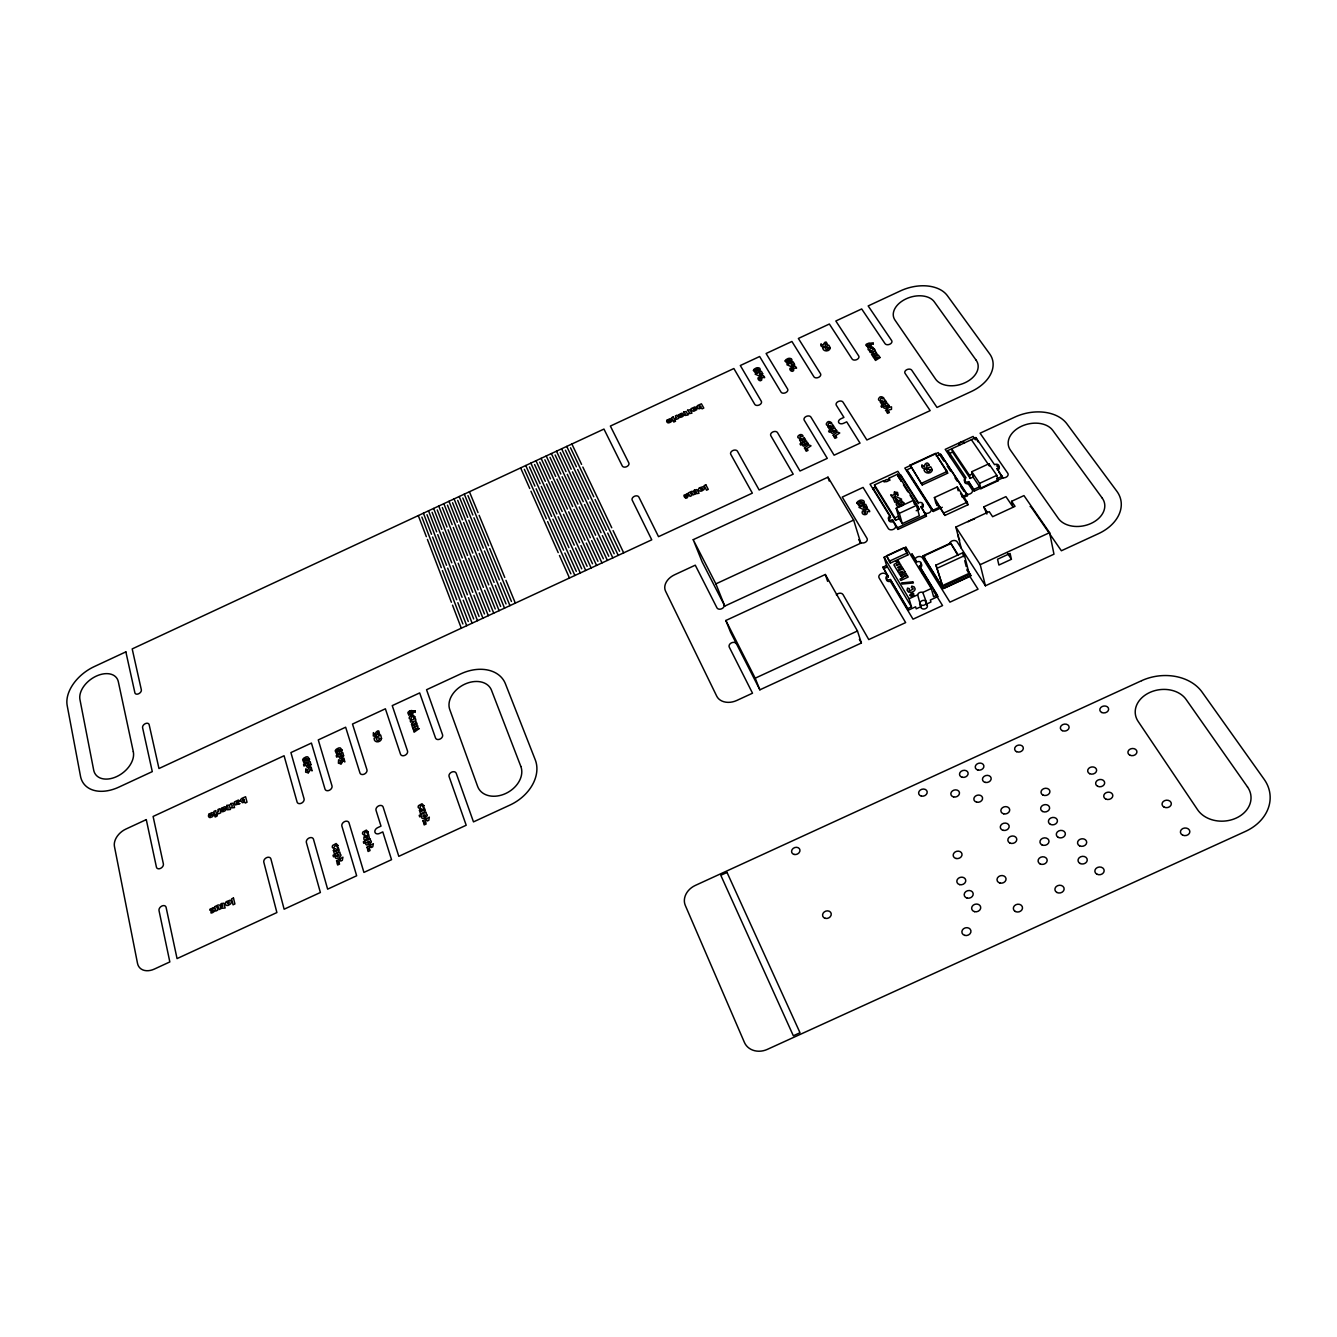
<?xml version="1.0" encoding="UTF-8"?>
<svg xmlns="http://www.w3.org/2000/svg" width="1337" height="1337" viewBox="0 0 1337 1337"><rect width="100%" height="100%" fill="white"/><g stroke="black" fill="none" stroke-linecap="round" stroke-linejoin="round"><path stroke-width="1.5" d="M340.417 762.491L342.272 758.397M421.239 810.423C419.701 812.578 424.013 810.84 421.255 810.406M895.673 498.534L895.623 500.289L897.411 499.453L895.69 498.517M337.676 854.844C334.267 858.454 342.188 855.045 337.709 854.828M804.623 443.199C801.882 446.408 809.152 442.915 804.64 443.199M800.261 435.895L800.044 438.636L798.005 437.7A2.875 1.989 -19.4 0 1 798.039 436.096C802.033 431.45 805.726 438.904 800.278 435.879M308.262 772.803C311.554 770.145 308.295 766.586 312.022 770.914L311.254 767.171A2.106 1.504 -34.3 0 0 310.017 767.154C305.872 768.942 309.683 774.725 305.872 768.758L305.638 772.151L308.245 772.819M375.931 736.57L377.736 732.526L378.154 734.565L379.691 734.682L378.822 730.988A2.106 1.521 -32.4 0 0 377.569 730.988C373.458 732.843 377.385 738.375 373.407 732.609L373.274 735.935L375.914 736.587M341.052 763.878C344.328 761.171 341.035 757.678 344.812 761.973L343.993 758.229A2.122 1.521 -33.6 0 0 342.757 758.213L342.305 758.397M894.42 492.016C894.47 499.119 887.618 491.214 892.347 497.264A2.139 1.538 -17.1 0 0 893.734 497.214C897.729 494.907 892.849 490.846 898.046 495.526L897.511 492.467L894.436 491.999M872.493 353.085L871.507 354.389L873.111 356.795L877.273 354.422L875.852 351.882C875.367 355.425 875.768 352.951 872.509 353.085M409.757 710.933L408.721 711.585A2.657 1.922 -31.4 0 0 407.835 712.855L408.921 715.362L409.74 712.471L410.643 715.094L412.481 713.941A2.524 1.822 -31.4 0 0 413.217 712.638L412.949 711.267A2.774 2.005 -31.4 0 0 411.395 710.549L409.774 710.933M425.032 818.094L427.205 815.737A2.423 1.822 -33.1 0 0 427.155 814.918A2.089 1.554 -33.1 0 0 426.286 814.099L426.102 812.194L419.2 815.386L419.684 816.874L421.924 815.854L421.59 817.509A2.44 1.822 -33.1 0 0 422.776 818.495L425.016 818.11M693.201 539.68L827.971 477.175L853.641 520.076L860.811 543.156L724.788 606.079L702.192 561.991L693.201 539.68L715.88 583.868L724.788 606.079M910.129 465.126L935.315 453.46L947.181 471.409L947.632 473.198L922.229 484.947L910.129 465.126L922.229 484.947M950.64 457.488L947.866 450.569L975.893 437.567L994.511 464.641A3.192 2.256 -14.5 0 1 998.672 465.226A3.192 2.256 -14.5 0 1 997.151 468.468L997.519 470.156A3.192 2.256 -14.5 0 0 999.324 468.05A3.192 2.256 -14.5 0 0 998.004 466.145M899.149 518.622L902.274 523.636L919.355 515.731L916.53 505.369L913.355 500.356L896.208 508.294L899.149 518.622L895.606 520.26L875.167 487.286L874.482 484.913L883.556 480.702A3.109 2.206 -17.3 0 0 887.551 481.303A3.109 2.206 -17.3 0 0 889.155 478.111L897.545 474.234L918.385 507.041L919.037 509.414L916.196 510.734M942.301 507.291L933.276 511.469L907.355 471.025L907.021 469.788L911.216 467.833M936.385 456.184L940.579 454.229L967.219 494.372L967.52 495.626L963.927 497.297M873.562 489.894L873.078 488.256L875.167 487.286M900.553 478.964L901.222 481.353L898.213 476.607L901.004 475.303L918.519 502.829A3.159 2.273 -16.4 0 1 922.597 503.464A3.159 2.273 -16.4 0 1 921.009 506.74L926.441 516.216L897.963 529.402L892.23 520.11M949.738 453.377L952.546 452.073L951.76 448.914L969.442 475.253L970.211 478.412L973.052 477.092L971.765 471.71L988.895 463.789L996.834 475.37L998.054 480.768L980.873 488.707L973.052 477.092M921.761 483.192L947.181 471.409M715.88 583.868L853.641 520.076M969.442 475.253L972.3 473.933M902.274 523.636L899.35 513.324L916.53 505.369M934.379 497.548L957.242 486.969L967.286 502.16L967.938 504.784L944.925 515.43L936.652 502.595L937.454 505.72L935.883 503.28L934.379 497.548L944.925 515.43M895.606 520.26L894.921 517.904L898.481 516.249M980.873 488.707L979.603 483.342L996.834 475.37M997.151 468.468L1002.817 477.861L974.238 491.097L973.837 489.409L979.57 486.768M1002.449 476.173L996.733 478.83L998.054 480.768M933.276 511.469L932.959 510.233L940.162 506.89M961.804 496.879L967.219 494.372M897.963 529.402L897.495 527.764L925.989 514.578L921.009 506.74M944.256 512.823L967.286 502.16M725.841 620.485L825.313 574.492L857.468 630.997L861.396 642.997L759.867 689.825L730.57 632.217L725.841 620.485L755.204 678.177L759.867 689.825M986.89 514.043L983.748 506.89L1005.925 496.629L1012.761 506.656L1011.591 501.308L1023.958 495.592L1049.595 532.661L1053.974 554.187L985.419 585.79L957.158 541.853A4.028 2.941 -15.4 0 0 952.395 540.8A4.028 2.941 -15.4 0 0 949.621 544.477M886.598 555.757L904.046 547.685L907.271 552.916L907.856 554.972L890.375 563.061L886.598 555.757L890.375 563.061M920.641 606.797L921.277 607.867A3.276 2.457 -16.1 0 0 925.522 608.636A3.276 2.457 -16.1 0 0 927.159 605.16L925.087 600.614A3.276 2.457 -16.2 0 0 919.99 602.97L920.641 606.797L916.213 608.836L915.628 606.814L908.274 610.224L907.79 608.602L911.483 606.898L886.565 565.467L884.108 557.278L905.884 547.217L931.321 588.497L933.594 596.686L937.287 594.998L919.421 566.052A3.226 2.373 -16.3 0 0 921.059 562.66A3.226 2.373 -16.3 0 0 916.898 561.941L911.851 553.769L916.346 561.941M961.27 548.237L955.871 527.062L989.23 511.636L992.622 516.717L1015.05 506.355L1011.591 501.308M889.773 561.005L907.271 552.916M882.955 567.122L888.37 576.982L882.955 567.122L886.565 565.467M883.439 568.76L887.049 567.089M967.152 568.893L970.879 575.712L942.869 588.631L923.031 555.824L950.64 543.073L958.345 555.122M924.302 555.774L948.969 544.376M923.483 557.462L924.937 556.794M935.95 565.15L962.724 552.783L964.545 555.607L969.058 573.356L942.501 585.606L935.95 565.15L942.501 585.606M937.738 567.991L964.545 555.607M985.419 585.79L980.222 564.665L1049.595 532.661M911.483 606.898L909.093 598.759L917.65 594.815A3.292 2.457 -16.2 0 1 922.781 592.441L931.321 588.497M942.869 588.631L942.418 586.993L970.461 574.058M968.924 576.882L943.905 588.414L942.602 586.308M1011.424 559.267L998.906 565.05L997.536 559.25L1010.103 553.451L1011.424 559.267L1007.53 553.401M755.204 678.177L857.468 630.997M937.287 594.998L937.738 596.62L930.368 600.029L930.936 602.051L926.524 604.09L927.159 605.16M341.035 763.878L338.395 763.21L338.579 759.834L340.049 760.068L340.4 762.508M908.308 591.873L907.054 590.169L907.539 588.096L909.327 588.631L909.16 590.118A1.738 1.304 -16.5 0 0 909.912 590.67L913.054 589.216A1.738 1.287 -16.5 0 0 912.954 588.364L911.399 587.628L911.801 586.091L914.19 586.893L915.11 588.731A3.877 2.875 -16.5 0 1 912.837 591.79A3.877 2.875 -16.5 0 1 908.659 591.723M978.015 441.778L975.893 437.567M998.589 471.694L1002.817 477.861M975.392 439.789L973.102 436.447L945.209 449.366L965.431 479.632M971.447 439.789L989.413 466.011L988.895 463.789M971.765 471.71L979.603 483.342M952.546 452.073L970.211 478.412M947.866 450.569L966.066 477.794A3.175 2.256 -15.2 0 0 964.512 481.036A3.175 2.256 -15.2 0 0 968.656 481.654L973.837 489.409M968.656 481.654L974.238 491.097M967.67 482.991L972.166 489.726A3.978 2.841 -15.1 0 1 971.097 493.286A3.978 2.841 -15.1 0 1 966.333 494.005M983.748 506.89L987.107 511.921M967.52 495.626L940.579 454.229M943.838 461.014L938.24 452.591L904.831 468.084L930.92 508.812A3.961 2.841 -16.2 0 1 928.931 512.907A3.961 2.841 -16.2 0 1 923.817 512.104M947.181 466.061L950.54 471.125M955.002 477.861L957.242 481.22M960.584 486.284L963.944 491.331M947.632 473.198L935.315 453.46M960.568 493.62L967.938 504.784M955.871 527.062L980.222 564.665M907.021 469.788L932.959 510.233M957.559 554.872L950.64 543.073M967.136 569.863L970.879 575.712M967.236 570.531L969.058 573.356M969.592 575.996L978.032 589.199L949.938 602.151L922.446 557.88A4.011 2.958 -16.3 0 0 918.235 556.66A4.011 2.958 -16.3 0 0 914.909 559.718M918.402 503.598L897.862 471.309L870.036 484.195L890.676 517.586M903.444 484.863L907.907 491.866M910.129 495.375L914.575 502.394M916.798 505.904L919.037 509.414M896.208 508.294L899.35 513.324M923.031 555.824L942.418 586.993M874.482 484.913L894.921 517.904M873.078 488.256L890.191 515.948A3.142 2.273 -17.1 0 0 888.57 519.224A3.142 2.273 -17.1 0 0 892.615 519.876L897.495 527.764M919.421 566.052L937.738 596.62M921.761 571.852L923.951 575.395M928.329 582.497L930.519 586.041M933.794 591.372L942.552 605.561L913.021 619.181L890.592 581.712M907.856 554.972L904.046 547.685M897.679 559.802L898.531 561.206L896.592 562.108L895.74 560.704M919.589 603.154L921.277 607.867M884.108 557.278L909.093 598.759M887.868 575.345A3.226 2.373 -17.2 0 0 886.214 578.754A3.226 2.373 -17.2 0 0 890.358 579.489L907.79 608.602M890.358 579.489L908.274 610.224M858.672 539.58L860.811 543.156M859.357 639.387L861.396 642.997M244.37 799.593C241.095 797.537 243.083 803.788 244.37 799.593M571.868 444.018L581.578 464.407M582.832 467.031L611.744 527.781M613.081 530.588L623.677 552.85M570.531 447.795L593.778 496.812M595.065 499.52L619.599 551.245M566.738 446.408L576.397 466.814M577.634 469.454L606.38 530.254M607.717 533.079L618.246 555.373M565.401 450.185L588.514 499.253M589.801 501.977L614.184 553.752M561.607 448.797L571.2 469.237M572.453 471.877L601.032 532.744M602.352 535.569L612.831 557.88M560.253 452.575L583.25 501.709M584.52 504.433L608.77 556.259M556.493 451.187L566.019 471.643M567.256 474.284L595.667 535.235M596.987 538.059L607.399 560.404M555.122 454.964L577.985 504.149M579.239 506.89L603.355 558.782M551.362 453.577L560.838 474.05M562.075 476.707L590.319 537.725M591.622 540.549L601.984 562.927M549.992 457.354L572.704 506.606M573.974 509.347L597.94 561.289M546.231 455.967L555.657 476.473M556.877 479.114L584.971 540.215M586.258 543.039L596.569 565.434M544.861 459.761L567.44 509.063M568.693 511.787L592.525 563.796M541.101 458.357L550.476 478.88M551.696 481.537L579.606 542.688M580.91 545.529L591.138 567.958M539.73 462.151L562.175 511.503M563.429 514.244L587.11 566.32M535.987 460.747L545.295 481.303M546.499 483.944L574.258 545.178M575.545 548.02L585.723 570.464M534.599 464.541L556.911 513.96M558.147 516.7L581.712 568.827M530.856 463.137L540.115 483.71M541.318 486.367L568.91 547.669M570.18 550.51L580.308 572.988M529.469 466.931L551.646 516.4M552.883 519.14L576.297 571.334M525.725 465.51L534.934 486.116M536.12 488.774L563.562 550.159M564.832 552.983L574.893 575.495M524.338 469.32L546.382 518.84M547.618 521.597L570.882 573.84M520.611 467.9L529.753 488.523M530.939 491.197L558.214 552.632M559.468 555.473L569.478 578.002M910.129 595.299L910.447 595.817A2.089 1.554 -16.5 0 0 911.717 596.285L913.739 595.366L913.672 593.661A2.122 1.571 -16.5 0 0 912.77 593.227L910.397 594.113A2.089 1.554 -16.5 0 0 910.113 595.249M469.421 491.765L478.028 512.623M479.131 515.313L504.768 577.467M505.954 580.342L515.347 603.121M467.95 495.592L488.557 545.747M489.693 548.538L511.436 601.433M464.307 494.138L472.847 515.029M473.95 517.737L499.436 579.94M500.606 582.815L509.949 605.628M462.819 497.982L483.309 548.187M484.445 550.978L506.038 603.94M459.193 496.528L467.683 517.436M468.786 520.143L494.088 582.431M495.258 585.305L504.534 608.134M457.705 500.372L478.044 550.627M479.181 553.418L500.64 606.446M454.079 498.918L462.518 519.842M463.605 522.55L488.757 584.904M489.91 587.795L499.136 610.658M452.575 502.745L472.797 553.083M473.916 555.874L495.242 608.953M448.965 501.291L457.354 522.249M458.424 524.956L483.409 587.378M484.579 590.269L493.737 613.165M447.46 505.135L467.549 555.523M468.669 558.314L489.86 611.46M443.851 503.681L452.173 524.656M453.26 527.363L478.078 589.868M479.231 592.759L488.323 615.672M442.346 507.525L462.301 557.964M463.404 560.755L484.462 613.967M438.737 506.054L447.009 527.062M448.079 529.77L472.746 592.341M473.883 595.232L482.924 618.179M437.232 509.915L457.053 560.404M458.156 563.195L479.064 616.474M433.623 508.444L441.845 529.469M442.915 532.176L467.415 594.815M468.535 597.723L477.526 620.686M432.102 512.288L451.806 562.844M452.892 565.651L473.666 618.964M428.525 510.818L436.681 531.875M437.734 534.599L462.067 597.288M463.204 600.196L472.128 623.192M426.988 514.678L446.558 565.284M447.644 568.091L468.268 621.471M423.411 513.207L431.517 534.282M432.57 537.006L456.736 599.778M457.856 602.669L466.713 625.699M421.874 517.051L441.31 567.724M442.38 570.531L462.886 623.978M418.297 515.581L426.353 536.689M427.405 539.413L451.405 602.252M452.524 605.16L461.315 628.206M825.313 574.492L827.636 581.378M827.971 477.175L829.191 481.036M892.615 519.876L893.083 521.514A3.142 2.273 -17.1 0 1 889.222 521.096A3.142 2.273 -17.1 0 1 889.974 517.987M917.65 594.815L920.24 604.224A3.276 2.457 -16.2 0 0 924.485 604.992A3.276 2.457 -16.2 0 0 926.14 601.5L922.781 592.441M905.884 547.217L906.82 550.51M925.488 600.43L926.524 604.09M889.155 478.111L889.824 480.484A3.109 2.206 -17.3 0 0 886.615 479.615A3.109 2.206 -17.3 0 0 884.024 481.955M897.545 474.234L898.213 476.607M901.004 475.303L901.456 476.958M913.355 500.356L914.441 504.367M925.989 514.578L926.441 516.216M962.724 552.783L963.726 556.727M964.729 560.671L966.233 566.587M957.242 486.969L958.194 490.813M231.368 901.923L231.318 901.439A3.025 2.189 -38.6 0 0 230.098 900.185L226.254 901.656A3.092 2.239 -38.6 0 0 225.401 903.662L225.452 904.146A2.992 2.173 -38.6 0 0 226.672 905.4A3.376 2.44 -38.6 0 0 228.309 905.35L230.516 903.929A3.025 2.189 -38.6 0 0 231.368 901.907M1001.948 477.543A3.994 2.841 -14.2 0 0 1006.744 476.808A3.994 2.841 -14.2 0 0 1007.764 473.248L980.071 433.205L1014.967 417.044A39.709 27.81 -13.7 0 1 1066.909 423.846L1116.863 491.281A41.246 29.715 -12 0 1 1098.462 533.664L1061.377 550.76L1031.462 507.508A4.061 2.925 -13.4 0 0 1030.125 506.489M895.406 525.24A3.944 2.858 -17.1 0 1 893.367 529.352A3.944 2.858 -17.1 0 1 888.303 528.533L863.084 487.42L842.243 497.08L867.011 538.376A3.927 2.858 -17.9 0 1 864.955 542.504A3.927 2.858 -17.9 0 1 859.925 541.669M724.002 604.541A3.894 2.875 -22.2 0 1 721.763 608.736A3.894 2.875 -22.2 0 1 716.933 607.817L695.273 565.183L674.533 574.81A15.325 11.114 -23.2 0 0 665.559 591.155L716.716 696.142A16.094 12.267 -22.6 0 0 736.804 700.454L752.514 693.201L729.267 647.125A3.961 2.975 -22.2 0 1 731.523 642.83A3.961 2.975 -22.2 0 1 736.453 643.816M886.314 574.576A4.011 2.958 -17.4 0 0 881.183 573.673A4.011 2.958 -17.4 0 0 879.094 577.902L905.65 622.591L868.766 639.587L843.029 594.581A3.994 2.958 -18.7 0 0 836.344 594.831M922.045 504.316A3.159 2.273 -16.4 0 1 923.282 506.272A3.159 2.273 -16.4 0 1 921.444 508.378M890.843 581.11A3.226 2.373 -17.2 0 1 887.116 580.876A3.226 2.373 -17.2 0 1 887.083 577.918M920.491 563.445A3.226 2.373 -16.3 0 1 921.761 565.501A3.226 2.373 -16.3 0 1 919.889 567.69M959.064 445.371A3.125 2.189 -15.4 0 1 960.601 442.213A3.125 2.189 -15.4 0 1 964.679 442.764M996.483 465.928A3.192 2.256 -14.5 0 1 997.285 465.961M969.058 483.325A3.175 2.256 -15.1 0 1 965.364 483.175A3.175 2.256 -15.1 0 1 965.23 480.384M959.782 444.786A3.125 2.189 -15.4 0 1 960.334 444.285M959.765 540.181A16.311 10.445 -32.8 0 1 958.395 534.783M968.088 521.781A16.311 10.445 -32.8 0 1 974.489 519.04M825.196 343.709C827.168 347.854 819.146 348.105 821.052 343.793C824.127 347.002 822.305 344.595 825.029 342.222A1.989 1.32 -18.7 0 1 826.283 342.122L827.77 344.996L825.196 343.709M218.299 811.158C216.711 813.966 217.964 813.982 218.934 813.648L220.739 812.812L219.719 808.718L217.931 809.553L218.299 811.158M333.381 850.466L334.367 853.808L337.943 852.12L339.264 850.265L338.211 847.641C337.108 854.911 336.707 844.834 333.381 850.466M792.423 367.876C793.66 370.349 790.602 370.332 791.571 367.976C787.577 367.324 791.186 373.307 793.61 370.7C793.175 365.001 799.142 371.017 795.281 366.221A1.989 1.337 -19.4 0 0 794.028 366.305L792.423 367.876M930.418 469.872C927.978 475.237 923.499 467.131 930.418 469.872M238.07 801.648L236.649 802.752L238.07 801.632M367.257 836.929L368.511 834.188L369.313 837.681L364.7 840.338C362.36 838.951 365.135 832.316 367.257 836.929M833.118 435.143L834.104 436.581L839.736 432.987L837.497 432.018L833.118 435.143M418.999 728.732L414.119 732.208L413.634 730.821L417.111 728.565L413.25 729.668L412.765 728.281L417.913 725.891L417.679 727.612L418.999 728.732M882.621 398.576C886.966 400.632 880.933 393.563 878.727 398.493A2.891 1.989 -17.5 0 0 878.76 400.064C882.32 403.339 878.71 396.471 882.621 398.576M794.529 364.332L792.507 366.488A2.206 1.471 -19.5 0 1 791.069 366.572L786.941 364.784L793.192 361.876L794.529 364.332M932.307 469.722C932.006 474.067 924.836 474.251 923.951 469.889L930.686 466.763L932.307 469.722M865.306 512.723C863.886 515.146 864.504 509.397 862.465 511.018C860.259 515.631 869 516.065 866.978 511.386C868.014 511.219 872.042 513.107 868.131 509.28A2.139 1.538 -17.8 0 0 866.76 509.347L865.256 510.383L865.306 512.723M872.058 348.272C876.303 350.177 870.404 343.475 868.265 348.222A2.841 1.889 -17.7 0 0 868.281 349.742C871.757 352.834 868.248 346.266 872.058 348.272M760.569 377.285C761.772 379.775 758.731 379.758 759.717 377.385C755.756 376.733 759.266 382.733 761.689 380.126C761.338 374.41 767.187 380.46 763.427 375.647A1.972 1.32 -20.2 0 0 762.174 375.73L760.569 377.285M880.398 402.119L882.052 404.894L885.412 403.306L886.414 401.752L884.843 399.796C884.726 405.462 883.356 398.008 880.398 402.119M804.439 447.995L805.392 449.449L811.041 445.839L808.835 444.87L804.439 447.995M921.778 465.543C921.009 470.056 928.797 469.053 926.524 464.892C928.095 466.011 931.438 466.195 927.661 463.12A2.139 1.504 -16.3 0 0 926.274 463.187C922.363 465.443 927.093 469.337 921.978 464.858L921.778 465.543M762.692 373.758L760.669 375.898A2.206 1.471 -20.2 0 1 759.249 375.981L755.171 374.193L761.405 371.285L762.692 373.758M830.394 423.428C834.672 425.517 828.806 418.347 826.55 423.311A2.891 1.989 -18.7 0 0 826.533 424.899C830.01 428.224 826.55 421.272 830.394 423.428M828.121 426.988L829.692 429.795L833.051 428.208L834.087 426.653L832.567 424.665C832.333 430.38 831.129 422.843 828.121 426.988M342.155 750.174L341.687 752.046L340.434 751.026A2.407 1.721 -33.5 0 0 340.266 750.024L339.247 749.556A2.122 1.521 -33.5 0 0 338.161 749.806L337.442 750.258A1.838 1.32 -33.5 0 0 336.79 751.11A1.955 1.404 -33.5 0 0 336.673 751.745L337.258 752.748L339.097 750.742L339.832 753.115L336.84 754.503L335.203 750.876A3.61 2.59 -33.5 0 1 336.389 749.188L338.428 748.068A3.81 2.741 -33.5 0 1 340.4 747.985L342.155 750.174M414.169 724.955L412.815 724.838L414.169 724.955M211.447 909.411L214.622 910.447A1.755 1.27 -39 0 1 214.238 911.466L212.817 912.536A4.78 3.459 -39 0 1 211.045 913.021L210.912 911.767L212.951 911.032L209.742 910.096A1.738 1.253 -39 0 1 210.126 909.076L214.271 907.489L211.513 909.294M828.539 348.038C826.082 352.584 823.074 345.564 828.539 348.038M799.559 439.789L801.097 442.614L804.439 441.026L805.492 439.472L804.005 437.483C803.788 443.149 802.518 435.678 799.559 439.789M309.515 759.115L309.048 760.987L307.811 759.951A2.407 1.721 -34.3 0 0 307.66 758.948L306.658 758.48A2.122 1.504 -34.2 0 0 305.571 758.731L304.853 759.182A1.955 1.387 -34.2 0 0 304.084 760.669L304.652 761.672L306.491 759.667L307.192 762.04L304.218 763.427L302.63 759.8A3.61 2.574 -34.2 0 1 303.833 758.112L305.872 756.993A3.81 2.707 -34.2 0 1 307.828 756.909L309.515 759.115M366.438 837.547L365.051 837.397L366.438 837.547M676.054 417.445C674.182 419.684 676.438 419.35 677.057 419.116L678.761 418.331L677.04 415.155L675.352 415.941L676.054 417.445M830.277 347.871C829.876 351.614 823.525 352.166 822.656 348.205L828.907 345.297L830.277 347.871M240.476 800.395L242.432 802.701A2.34 1.655 -36.1 0 0 243.334 802.451A2.022 1.421 -36.1 0 0 244.487 801.481L245.223 803.069L247.027 802.233L245.59 796.735L242.231 798.206A2.356 1.671 -36.1 0 0 240.794 799.509L240.476 800.395M415.306 710.9L415.205 712.437L413.3 710.966L415.306 710.9M336.122 851L334.751 850.85L336.122 851M903.862 502.963L903.829 503.548A3.71 2.657 -16.9 0 1 902.876 505.152L900.804 506.288A3.911 2.808 -16.9 0 1 898.598 506.456C895.121 506.706 896.007 500.422 897.896 503.665A2.473 1.772 -16.9 0 0 898.314 504.584L899.55 504.968A2.173 1.554 -16.9 0 0 900.737 504.684L901.439 504.233A2.005 1.437 -16.9 0 0 901.974 502.812L901.088 501.927L899.467 503.865L898.113 501.726L901.171 500.305L903.862 502.963M867.262 345.264L867.897 347.202L865.808 345.18A2.54 1.705 -17.8 0 1 866.51 344.094L869.083 343.074A2.657 1.772 -17.8 0 1 870.788 343.542L871.306 344.645A2.423 1.621 -17.8 0 1 870.755 345.748L869.067 346.801L867.262 345.264M856.9 503.046L859.457 506.238L862.482 504.851L861.195 502.729L859.557 504.634L858.722 503.748A1.972 1.404 -18 0 1 858.705 503.18A1.855 1.337 -18 0 1 859.256 502.361L859.942 501.927A2.139 1.521 -18 0 1 861.112 501.642L862.332 502.01A2.423 1.738 -18 0 1 862.716 502.913C864.521 506.121 865.507 499.938 862.081 500.155A3.844 2.758 -18 0 0 859.908 500.322L857.869 501.459A3.643 2.607 -18 0 0 856.9 503.046M865.407 507.208L864.07 508.127L863.134 507.091L864.922 506.272L865.407 507.208M226.204 808.484L226.037 809.42A2.808 1.972 -36.6 0 1 224.633 811.058L222.911 811.709A2.557 1.805 -36.6 0 1 221.624 811.392L220.906 810.005L224.315 808.434L221.19 808.484L224.532 806.763A2.691 1.905 -36.6 0 1 225.719 807.23L226.204 808.484M213.619 814.3L213.435 815.252A2.808 1.972 -36.9 0 1 212.048 816.89L210.31 817.542A2.557 1.805 -36.9 0 1 209.04 817.208L208.321 815.837L211.747 814.25L208.622 814.3L211.965 812.595A2.691 1.889 -36.9 0 1 213.151 813.063L213.619 814.3M900.921 576.197L902.659 577.868L900.018 579.088L900.837 580.459L908.191 577.066L907.355 575.695L903.143 576.915L906.67 574.592L905.851 573.222L900.921 576.197M904.965 571.801L900.018 575.06L899.199 573.707L902.709 571.384L898.514 572.604L897.695 571.25L903.127 568.743L904.965 571.801M224.532 809.152L222.761 809.971L224.532 809.152M211.948 814.968L210.176 815.804L211.948 814.968M785.153 361.023L787.409 363.764L790.217 362.461L789.081 360.622L787.543 362.36L786.791 361.592A1.838 1.22 -19.5 0 1 786.808 361.09A1.738 1.153 -19.5 0 1 787.309 360.355L787.961 359.954A1.989 1.32 -19.5 0 1 789.047 359.67L790.15 359.971A2.256 1.504 -19.6 0 1 790.485 360.756C792.022 363.597 793.142 358.065 789.966 358.349A3.576 2.39 -19.5 0 0 787.978 358.55L786.072 359.586A3.393 2.273 -19.5 0 0 785.153 361.023M880.03 357.547L875.534 360.438L874.799 359.352L877.991 357.28L874.214 358.45L873.479 357.347L878.392 355.074L880.03 357.547M792.858 364.466C791.003 367.24 790.485 362.026 792.858 364.466M696.861 406.699L697.262 408.203L699.184 408.771A2.173 1.471 -21.6 0 0 700.07 408.504A1.872 1.253 -21.6 0 0 701.089 407.635L702.092 408.855L703.797 408.069L701.424 403.807L698.232 405.211A2.189 1.471 -21.7 0 0 696.995 406.348L696.861 406.699M753.45 370.416L755.639 373.173L758.447 371.87L757.36 370.031L755.806 371.77L755.054 371.001A1.822 1.22 -20.3 0 1 755.087 370.499A1.721 1.153 -20.3 0 1 755.606 369.764L756.241 369.363A1.972 1.32 -20.3 0 1 757.327 369.079L758.413 369.38A2.256 1.504 -20.3 0 1 758.731 370.165C760.201 373.006 761.422 367.491 758.246 367.759A3.56 2.373 -20.3 0 0 756.274 367.959L754.386 368.995A3.376 2.256 -20.3 0 0 753.45 370.416M423.963 805.726L423.261 807.431L422.057 805.526L420.336 805.827L420.119 808.918L418.264 807.581A3.075 2.29 -33 0 1 418.548 805.626L421.974 803.754L423.963 805.726M881.902 402.387L883.373 402.821L881.902 402.387M761.037 373.892C759.182 376.65 758.697 371.435 761.037 373.892M872.977 354.389L874.398 354.79L873.094 354.238M365.669 843.079L365.686 843.981A2.44 1.822 -34.9 0 0 366.839 844.984L369.68 844.282L371.285 842.226A2.423 1.805 -34.8 0 0 371.251 841.408A2.089 1.554 -34.8 0 0 370.399 840.572L370.265 838.65L363.363 841.825L363.814 843.346L366.054 842.31L365.669 843.079M414.804 716.766L414.119 718.37L412.966 716.599L411.311 716.916L411.094 719.807L409.306 718.587A2.958 2.139 -31.4 0 1 409.59 716.766L412.882 714.944L414.804 716.766M239.808 801.064L236.833 803.37L240.008 803.604L235.396 804.924L234.476 801.899L238.437 800.044L239.808 801.064M335.303 856.566L335.303 857.468A2.457 1.822 -35.8 0 0 336.439 858.471L339.264 857.786L340.885 855.73A2.44 1.805 -35.7 0 0 340.868 854.895A2.089 1.554 -35.7 0 0 340.033 854.059L339.916 852.12L333.03 855.296L333.465 856.816L335.687 855.797L335.303 856.566M368.277 832.099L367.541 833.837L366.405 831.898L364.683 832.182L364.416 835.307L362.611 833.954A3.075 2.29 -34.7 0 1 362.929 831.982L366.355 830.11L368.277 832.099M422.943 820.784L423.662 822.656L426.971 819.982L427.305 820.985L428.826 820.283L429.327 817.158L422.943 820.784M829.592 427.272L831.046 427.706L829.592 427.272M338.01 845.552L337.275 847.274C334.818 841.591 334.283 850.817 332.361 847.391A3.092 2.273 -35.6 0 1 332.712 845.419L336.122 843.53L338.01 845.552M801.03 440.074L802.451 440.525L801.03 440.074M683.658 414.871L683.591 415.255A2.59 1.755 -22.1 0 1 682.438 416.659L680.784 417.294A2.373 1.604 -22.1 0 1 679.43 417.127L678.527 416.225L681.686 414.604L678.511 414.854L681.619 413.267A2.49 1.688 -22.1 0 1 682.923 413.551L683.658 414.871M366.956 847.307L367.625 849.179L370.967 846.522L371.268 847.524L372.772 846.822L373.357 843.68L366.956 847.307M887.534 410.309C882.203 412.749 888.787 406.431 891.512 406.849L891.495 409.356L887.534 410.309M889.138 405.88L885.077 408.37A2.306 1.571 -17.3 0 1 883.707 407.685L883.79 406.348L881.685 407.317L880.949 406.164L887.434 403.156L887.935 404.643A1.955 1.354 -17.3 0 1 888.955 405.245A2.29 1.571 -17.3 0 1 889.138 405.88M671.792 420.403L671.726 420.787A2.59 1.755 -22.4 0 1 670.572 422.191L668.918 422.826A2.373 1.604 -22.4 0 1 667.564 422.659L666.611 421.623L669.837 420.119L666.662 420.386L669.77 418.782A2.49 1.688 -22.4 0 1 671.057 419.066L671.792 420.403M343.626 755.806L341.253 758.296A2.356 1.688 -33.5 0 1 339.849 758.28L338.528 756.257L336.64 757.143L336.205 755.706L342.824 752.631L343.626 755.806M419.45 810.289L420.52 813.882L424.096 812.211L425.383 810.372L424.23 807.799C423.044 814.918 423.11 805.392 419.45 810.289M336.54 860.811L337.175 862.699L340.517 860.025L340.818 861.045L342.322 860.343L342.924 857.184L336.54 860.811M411.512 724.219L412.531 727.562L415.991 725.941L417.228 724.203L416.141 721.813C414.921 728.515 415.088 719.573 411.512 724.219M310.919 764.747L308.529 767.237A2.356 1.671 -34.3 0 1 307.142 767.221L305.855 765.182L303.967 766.068L303.549 764.63L310.167 761.572L310.919 764.747M836.678 430.815L832.617 433.322A2.29 1.588 -18.6 0 1 831.28 432.62L831.38 431.266L829.291 432.235L828.572 431.066L835.057 428.057L835.525 429.578A1.955 1.354 -18.6 0 1 836.511 430.18A2.273 1.571 -18.6 0 1 836.678 430.815M808.016 443.667L803.955 446.157A2.29 1.588 -19.3 0 1 802.635 445.455L802.752 444.101L800.662 445.071L799.977 443.901L806.445 440.892L806.896 442.413A1.955 1.354 -19.3 0 1 807.866 443.015A2.273 1.571 -19.3 0 1 808.016 443.667M379.842 738.525C376.7 744.241 374.126 735.116 379.842 738.525M685.179 497.297L685.53 498.283A4.379 3.058 -22.4 0 0 687.235 497.765L688.488 495.475L685.329 495.392L687.886 493.671L683.942 495.242L684.193 496.729L687.134 496.562L685.179 497.297M381.546 738.475C381.062 742.72 373.825 743.355 374.093 738.225L380.727 735.149L381.546 738.475M911.182 594.597C912.152 597.372 914.073 592.391 911.182 594.597M702.593 488.807C700.204 492.217 700.036 486.066 702.593 488.807M893.35 498.617L894.854 502.311L901.623 499.169L896.977 496.996A2.39 1.721 -17 0 0 895.389 497.063L893.35 498.617M690.761 493.219L691.747 495.592L690.009 496.395L688.221 492.985L691.413 491.398L693.385 491.398L694.939 494.105L693.201 494.924L692.048 492.835L690.761 493.219M867.245 507.525L865.106 509.497A2.373 1.705 -17.9 0 1 863.552 509.547L858.989 507.375L865.707 504.266L867.245 507.525M341.988 755.823L340.601 756.775L339.966 755.589L341.72 754.787L341.988 755.823M700.738 406.481C698.466 409.69 698.349 403.858 700.738 406.481M309.282 764.764L307.894 765.7L307.293 764.53L309.048 763.711L309.282 764.764M897.679 567.406L898.497 568.175L901.857 566.671L902.676 568.024L897.261 570.515L893.985 565.1A1.721 1.27 -17 0 1 894.319 564.214L898.915 561.841L899.734 563.178L896.208 565.484L900.386 564.247L901.205 565.601L897.679 567.406M696.259 407.902L693.602 409.69L696.878 409.64L693.903 411.211L692.382 411.027L690.962 408.687L694.989 406.899L696.259 407.902M869.869 344.679C868.866 346.534 868.398 342.89 869.869 344.679M887.333 405.863L884.877 406.331L887.333 405.863M682.037 415.439L680.349 415.924L682.037 415.439M670.188 420.954L668.483 421.456L670.188 420.954M834.906 430.815L832.45 431.266L834.906 430.815M693.251 408.57L694.605 408.42L693.251 408.57M227.39 902.458C227.691 906.737 231.385 899.567 227.39 902.458M217.146 907.154L217.63 910.213L215.758 911.082L214.722 906.653L218.148 904.965L220.053 905.132L221.023 908.659L219.151 909.511L218.466 906.82L217.146 907.154M425.467 815.57C422.442 819.514 423.027 812.528 425.467 815.57M411.846 712.571C410.626 714.743 410.71 710.348 411.846 712.571M369.564 842.059C366.505 846.003 367.19 838.984 369.564 842.059M898.748 476.39L900.018 479.181L898.748 476.39M699.502 487.821L699.117 488.206A2.741 1.922 -22 0 0 698.599 489.877L698.716 490.228A2.741 1.922 -22 0 0 700.153 491.13A3.109 2.173 -22 0 0 701.808 490.963L703.814 489.693A2.841 1.989 -22 0 0 704.348 488.055L704.215 487.671A2.774 1.939 -22 0 0 702.777 486.768L699.502 487.821M694.421 490.077C693.034 492.35 696.427 489.66 696.31 492.267L695.156 492.801L695.658 493.771L699.034 493.286L696.945 489.593L694.421 490.077M221.324 903.578L221.09 905.249L222.293 904.798L222.727 906.486L221.491 907.054L221.775 908.291L225.151 907.99L223.881 903.194L221.324 903.578M226.772 805.442L226.538 806.98L227.708 806.545L228.126 808.1L227.223 809.804L230.465 809.47L229.229 805.041L226.772 805.442M230.85 803.554C229.045 806.044 232.839 803.236 232.203 806.211L231.301 807.916L234.543 807.581L233.306 803.153L230.85 803.554M683.692 412.047L685.513 414.069L684.878 415.489L688.12 414.971L686.132 411.545L683.692 412.047M687.519 410.258L689.357 412.281L688.722 413.701L691.964 413.183L689.959 409.774L687.519 410.258M125.862 651.871L94.225 666.611A36.116 23.581 -35.9 0 0 67.184 705.535L80.504 776.245A37.369 25.069 -37 0 0 118.859 787.125L152.284 771.616L142.591 727.696A3.693 2.473 -36 0 1 145.315 723.651A3.693 2.473 -36 0 1 149.142 724.654L158.969 768.524L651.754 539.814L632.2 500.138A3.677 2.557 -23.6 0 1 634.39 496.311A3.677 2.557 -23.6 0 1 638.852 497.046L658.539 536.672L752.347 493.136L730.771 454.313A3.693 2.54 -21 0 1 732.86 450.536A3.693 2.54 -21 0 1 737.439 451.221L759.149 489.977L793.209 474.184L770.814 435.695A3.693 2.54 -20 0 1 772.87 431.935A3.693 2.54 -20 0 1 777.499 432.603L800.011 471.008L827.285 458.357L804.222 420.169A3.71 2.54 -19.2 0 1 806.244 416.425A3.71 2.54 -19.2 0 1 810.907 417.06L834.104 455.198L860.042 443.149L846.705 421.84L843.53 423.311A3.744 2.574 -18.4 0 1 838.767 422.659A3.744 2.574 -18.4 0 1 840.756 418.865L843.931 417.395L836.327 405.261A3.71 2.54 -18.4 0 1 838.299 401.518A3.71 2.54 -18.4 0 1 843.012 402.136L866.877 439.99L930.168 410.609L905.049 373.307A3.744 2.524 -16.9 0 1 906.937 369.614A3.744 2.524 -16.9 0 1 911.75 370.199L937.003 407.434L971.23 391.557A37.871 25.67 -15.8 0 0 989.698 353.921L947.381 295.678A36.6 24.116 -16.8 0 0 900.52 290.864L868.164 305.939L891.679 340.617A3.677 2.457 -17.3 0 1 889.79 344.227A3.677 2.457 -17.3 0 1 885.077 343.693L861.68 308.947L835.826 320.997L858.705 355.96A3.66 2.457 -18.1 0 1 856.783 359.586A3.66 2.457 -18.1 0 1 852.12 359.018L829.358 324.022L798.373 338.462L820.517 373.742A3.66 2.457 -18.9 0 1 818.545 377.385A3.66 2.457 -18.9 0 1 813.932 376.8L791.905 341.47L766.101 353.503L787.61 389.05A3.643 2.457 -19.7 0 1 785.621 392.71A3.643 2.457 -19.7 0 1 781.042 392.109L759.65 356.511L740.314 365.519L761.321 401.284A3.643 2.473 -20.3 0 1 759.282 404.961A3.643 2.473 -20.3 0 1 754.753 404.342L733.863 368.527L610.374 426.068L628.825 462.936A3.61 2.473 -23.6 0 1 626.652 466.68A3.61 2.473 -23.6 0 1 622.29 465.978L603.956 429.06L132.196 648.913L141.338 689.792A3.627 2.407 -35.4 0 1 138.664 693.753A3.627 2.407 -35.4 0 1 134.887 692.8L125.862 651.871M673.213 416.943L671.525 417.729L673.213 420.904L674.918 420.119L673.213 416.943M675.101 420.386L673.33 421.205L673.781 422.041L675.536 421.222L675.101 420.386M874.465 349.174L869.568 351.447L870.287 352.533C873.529 351.263 876.153 351.547 875.183 350.261L874.465 349.174M705.836 484.813L704.081 485.615L706.538 490.211L708.276 489.392L705.836 484.813M888.57 411.311L886.765 412.147L887.551 413.35L889.356 412.515L888.57 411.311M807.297 449.165L805.492 450.001L806.228 451.237L808.033 450.402L807.297 449.165M836.009 436.297L834.204 437.132L834.957 438.352L836.761 437.517L836.009 436.297M146.285 819.614L125.879 829.074A15.526 10.713 -38.4 0 0 114.447 846.455L137.51 963.375A16.395 11.749 -40.9 0 0 154.39 969.058L169.832 961.921L159.019 910.597A4.011 2.858 -39.6 0 1 161.927 906.001A4.011 2.858 -39.6 0 1 166.089 907.322L177.052 958.596L276.893 912.553L263.807 862.181A3.978 2.891 -37.1 0 1 266.598 857.652A3.978 2.891 -37.1 0 1 270.893 858.906L284.129 909.21L320.379 892.498L306.374 842.511A3.978 2.908 -35.9 0 1 309.114 837.998A3.978 2.908 -35.9 0 1 313.476 839.235L327.632 889.155L356.661 875.768L341.888 826.099A3.961 2.908 -34.9 0 1 344.595 821.603A3.961 2.908 -34.9 0 1 349.007 822.823L363.931 872.409L391.54 859.674L382.8 831.898L379.424 833.469A3.994 2.975 -34.4 0 1 374.945 832.232A3.994 2.975 -34.4 0 1 377.619 827.687L380.995 826.132L376.031 810.339A3.961 2.925 -33.9 0 1 378.689 805.86A3.961 2.925 -33.9 0 1 383.134 807.047L398.81 856.332L466.195 825.247L449.098 776.58A3.944 2.941 -31.6 0 1 451.672 772.134A3.944 2.941 -31.6 0 1 456.218 773.287L473.482 821.887L509.932 805.075A39.809 29.999 -30.5 0 0 535.251 759.8L505.419 683.792A38.455 28.01 -29.8 0 0 460.881 673.815L426.553 689.725L442.547 734.765A3.877 2.841 -31.2 0 1 439.99 739.094A3.877 2.841 -31.2 0 1 435.528 738.007L419.684 692.917L392.242 705.618L407.518 750.976A3.877 2.841 -32.2 0 1 404.944 755.321A3.877 2.841 -32.2 0 1 400.515 754.202L385.39 708.794L352.5 724.052L366.94 769.744A3.894 2.824 -33.4 0 1 364.316 774.106A3.894 2.824 -33.4 0 1 359.954 772.97L345.648 727.211L318.273 739.913L331.994 785.905A3.894 2.824 -34.4 0 1 329.337 790.284A3.894 2.824 -34.4 0 1 325.025 789.148L311.437 743.071L290.914 752.581L304.067 798.824A3.894 2.808 -35.2 0 1 301.377 803.219A3.894 2.808 -35.2 0 1 297.098 802.066L284.079 755.756L153.103 816.456L163.381 863.919A3.944 2.758 -38.6 0 1 160.524 868.381A3.944 2.758 -38.6 0 1 156.429 867.145L146.285 819.614M215.641 810.606L213.853 811.442L214.856 815.537L216.644 814.701L215.641 810.606M415.339 718.404L410.208 720.777L410.676 722.164C414.002 720.877 416.475 721.445 415.807 719.774L415.339 718.404M216.778 815.052L214.906 815.921L215.173 816.991L217.029 816.122L216.778 815.052M233.457 898.013L231.602 898.865L233.039 904.815L234.911 903.962L233.457 898.013M339.08 862.515L337.158 863.401L337.626 865.006L339.548 864.12L339.08 862.515M425.601 822.456L423.662 823.341L424.197 824.912L426.119 824.027L425.601 822.456M369.547 848.995L367.625 849.881L368.11 851.485L370.031 850.583L369.547 848.995M1141.648 680.667L695.307 885.428A17.214 14.105 -26.5 0 0 685.313 905.45L744.408 1042.409A18.2 15.777 -26.9 0 0 767.338 1049.378L1245.299 831.48A47.313 37.737 -4 0 0 1264.167 779.337L1202.097 692.115A45.191 35.113 -7.6 0 0 1141.648 680.667M727.027 872.426L720.793 875.284L793.342 1035.774L800.011 1032.732L727.027 872.426M912.736 581.829L901.472 582.949L902.141 584.068L913.422 582.949L912.736 581.829M873.161 343.091L871.106 343.275L873.328 344.344L873.161 343.091M1102.206 498.049L1052.771 430.397A23.815 16.679 -13.7 0 0 1021.552 426.236A23.815 16.679 -13.7 0 0 1010.354 450.017L1058.269 518.338A24.751 17.832 -12 0 0 1091.126 523.402A24.751 17.832 -12 0 0 1102.206 498.049M976.16 360.205L934.262 301.778A21.96 14.473 -16.8 0 0 906.118 298.836A21.96 14.473 -16.8 0 0 894.971 320.078L935.549 379.073A22.712 15.392 -15.8 0 0 965.047 382.716A22.712 15.392 -15.8 0 0 976.16 360.205M1247.505 786.941L1186.103 699.452A27.108 21.058 -7.6 0 0 1149.787 692.466A27.108 21.058 -7.6 0 0 1138.155 721.428L1197.584 809.737A28.395 22.629 -4 0 0 1236.123 818.11A28.395 22.629 -4 0 0 1247.505 786.941M520.845 766.452L491.498 690.243A23.063 16.813 -29.8 0 0 464.758 684.176A23.063 16.813 -29.8 0 0 449.767 709.563L477.627 786.407A23.882 17.999 -30.5 0 0 505.637 793.526A23.882 17.999 -30.5 0 0 520.845 766.452M133.316 751.712L118.324 681.72A21.676 14.139 -35.9 0 0 96.18 676.154A21.676 14.139 -35.9 0 0 79.953 699.585L93.69 770.129A22.428 15.041 -37 0 0 116.703 776.58A22.428 15.041 -37 0 0 133.316 751.712M1129.966 755.238A4.546 3.593 -8 0 0 1136.935 752.046A4.546 3.593 -8 0 0 1130.367 748.987A4.546 3.593 -8 0 0 1129.966 755.238M1089.655 773.688A4.512 3.61 -9.3 0 0 1096.624 770.496A4.512 3.61 -9.3 0 0 1090.14 767.405A4.512 3.61 -9.3 0 0 1089.655 773.688M1016.488 751.645A4.395 3.493 -12.3 0 0 1023.323 748.519A4.395 3.493 -12.3 0 0 1017.106 745.528A4.395 3.493 -12.3 0 0 1016.488 751.645M1042.96 795.064A4.496 3.61 -10.9 0 0 1049.913 791.872A4.496 3.61 -10.9 0 0 1043.528 788.746A4.496 3.61 -10.9 0 0 1042.96 795.064M978.066 770.079A4.379 3.493 -13.8 0 0 983.848 765.683A4.379 3.493 -13.8 0 0 976.812 764.146A4.379 3.493 -13.8 0 0 978.066 770.079M1003.769 813.849A4.462 3.627 -12.5 0 0 1009.652 809.336A4.462 3.627 -12.5 0 0 1002.432 807.698A4.462 3.627 -12.5 0 0 1003.769 813.849M985.319 782.412A4.395 3.526 -13.4 0 0 991.118 777.984A4.395 3.526 -13.4 0 0 984.032 776.429A4.395 3.526 -13.4 0 0 985.319 782.412M953.615 796.936A4.379 3.543 -14.7 0 0 959.431 792.507A4.379 3.543 -14.7 0 0 952.412 790.919A4.379 3.543 -14.7 0 0 953.615 796.936M962.306 777.298A4.362 3.493 -14.4 0 0 968.088 772.903A4.362 3.493 -14.4 0 0 961.086 771.365A4.362 3.493 -14.4 0 0 962.306 777.298M976.695 802.183A4.412 3.576 -13.7 0 0 982.528 797.721A4.412 3.576 -13.7 0 0 975.425 796.117A4.412 3.576 -13.7 0 0 976.695 802.183M1182.61 835.124A4.73 3.827 -4.8 0 0 1189.846 831.815A4.73 3.827 -4.8 0 0 1182.927 828.489A4.73 3.827 -4.8 0 0 1182.61 835.124M1164.193 807.18A4.663 3.744 -6 0 0 1171.329 803.905A4.663 3.744 -6 0 0 1164.527 800.679A4.663 3.744 -6 0 0 1164.193 807.18M1096.942 874.214A4.663 3.861 -7.7 0 0 1104.161 870.922A4.663 3.861 -7.7 0 0 1097.426 867.496A4.663 3.861 -7.7 0 0 1096.942 874.214M1079.577 845.836A4.613 3.777 -8.8 0 0 1086.697 842.577A4.613 3.777 -8.8 0 0 1080.095 839.252A4.613 3.777 -8.8 0 0 1079.577 845.836M1056.932 892.481A4.646 3.877 -9.3 0 0 1064.135 889.172A4.646 3.877 -9.3 0 0 1057.5 885.729A4.646 3.877 -9.3 0 0 1056.932 892.481M1040.052 863.886A4.579 3.794 -10.4 0 0 1047.172 860.627A4.579 3.794 -10.4 0 0 1040.654 857.268A4.579 3.794 -10.4 0 0 1040.052 863.886M921.36 796.083A4.345 3.51 -16 0 0 927.159 791.671A4.345 3.51 -16 0 0 920.224 790.1A4.345 3.51 -16 0 0 921.36 796.083M794.094 854.443A4.312 3.526 -21.8 0 0 799.944 850.014A4.312 3.526 -21.8 0 0 793.259 848.343A4.312 3.526 -21.8 0 0 794.094 854.443M956.039 858.488A4.479 3.693 -14.4 0 0 961.988 853.925A4.479 3.693 -14.4 0 0 954.802 852.204A4.479 3.693 -14.4 0 0 956.039 858.488M825.23 918.335A4.429 3.71 -21.1 0 0 831.23 913.739A4.429 3.71 -21.1 0 0 824.294 911.918A4.429 3.71 -21.1 0 0 825.23 918.335M1009.753 842.962A4.512 3.71 -12 0 0 1016.772 839.736A4.512 3.71 -12 0 0 1010.404 836.477A4.512 3.71 -12 0 0 1009.753 842.962M1003.218 830.361A4.496 3.677 -12.4 0 0 1009.117 825.815A4.496 3.677 -12.4 0 0 1001.864 824.144A4.496 3.677 -12.4 0 0 1003.218 830.361M1042.609 811.492A4.512 3.66 -10.8 0 0 1049.612 808.283A4.512 3.66 -10.8 0 0 1043.194 805.091A4.512 3.66 -10.8 0 0 1042.609 811.492M1105.766 799.041A4.579 3.677 -8.4 0 0 1112.819 795.816A4.579 3.677 -8.4 0 0 1106.234 792.64A4.579 3.677 -8.4 0 0 1105.766 799.041M1097.66 786.306A4.546 3.643 -8.8 0 0 1104.68 783.081A4.546 3.643 -8.8 0 0 1098.145 779.956A4.546 3.643 -8.8 0 0 1097.66 786.306M1058.286 837.397A4.563 3.744 -9.9 0 0 1065.355 834.154A4.563 3.744 -9.9 0 0 1058.837 830.879A4.563 3.744 -9.9 0 0 1058.286 837.397M1041.924 844.867A4.563 3.744 -10.5 0 0 1048.993 841.625A4.563 3.744 -10.5 0 0 1042.509 838.332A4.563 3.744 -10.5 0 0 1041.924 844.867M1050.397 824.361A4.546 3.693 -10.3 0 0 1057.433 821.135A4.546 3.693 -10.3 0 0 1050.966 817.91A4.546 3.693 -10.3 0 0 1050.397 824.361M999.992 883.055A4.563 3.794 -12.2 0 0 1005.992 878.409A4.563 3.794 -12.2 0 0 998.622 876.621A4.563 3.794 -12.2 0 0 999.992 883.055M1015.301 911.466A4.613 3.894 -11.1 0 0 1022.504 908.174A4.613 3.894 -11.1 0 0 1015.97 904.681A4.613 3.894 -11.1 0 0 1015.301 911.466M964.813 935.399A4.596 3.911 -13.8 0 0 970.913 930.669A4.596 3.911 -13.8 0 0 963.509 928.764A4.596 3.911 -13.8 0 0 964.813 935.399M967.119 898.08A4.546 3.81 -13.8 0 0 973.152 893.417A4.546 3.81 -13.8 0 0 965.832 891.595A4.546 3.81 -13.8 0 0 967.119 898.08M974.606 911.667A4.579 3.844 -13.3 0 0 980.656 906.971A4.579 3.844 -13.3 0 0 973.303 905.116A4.579 3.844 -13.3 0 0 974.606 911.667M959.715 884.643A4.512 3.76 -14.2 0 0 965.715 880.03A4.512 3.76 -14.2 0 0 958.462 878.242A4.512 3.76 -14.2 0 0 959.715 884.643M1080.079 863.485A4.629 3.827 -8.6 0 0 1087.248 860.192A4.629 3.827 -8.6 0 0 1080.597 856.816A4.629 3.827 -8.6 0 0 1080.079 863.485M1062.28 730.654A4.412 3.476 -10.8 0 0 1069.115 727.512A4.412 3.476 -10.8 0 0 1062.815 724.57A4.412 3.476 -10.8 0 0 1062.28 730.654M1101.805 712.521A4.446 3.459 -9.5 0 0 1108.64 709.379A4.446 3.459 -9.5 0 0 1102.256 706.471A4.446 3.459 -9.5 0 0 1101.805 712.521"/></g></svg>
